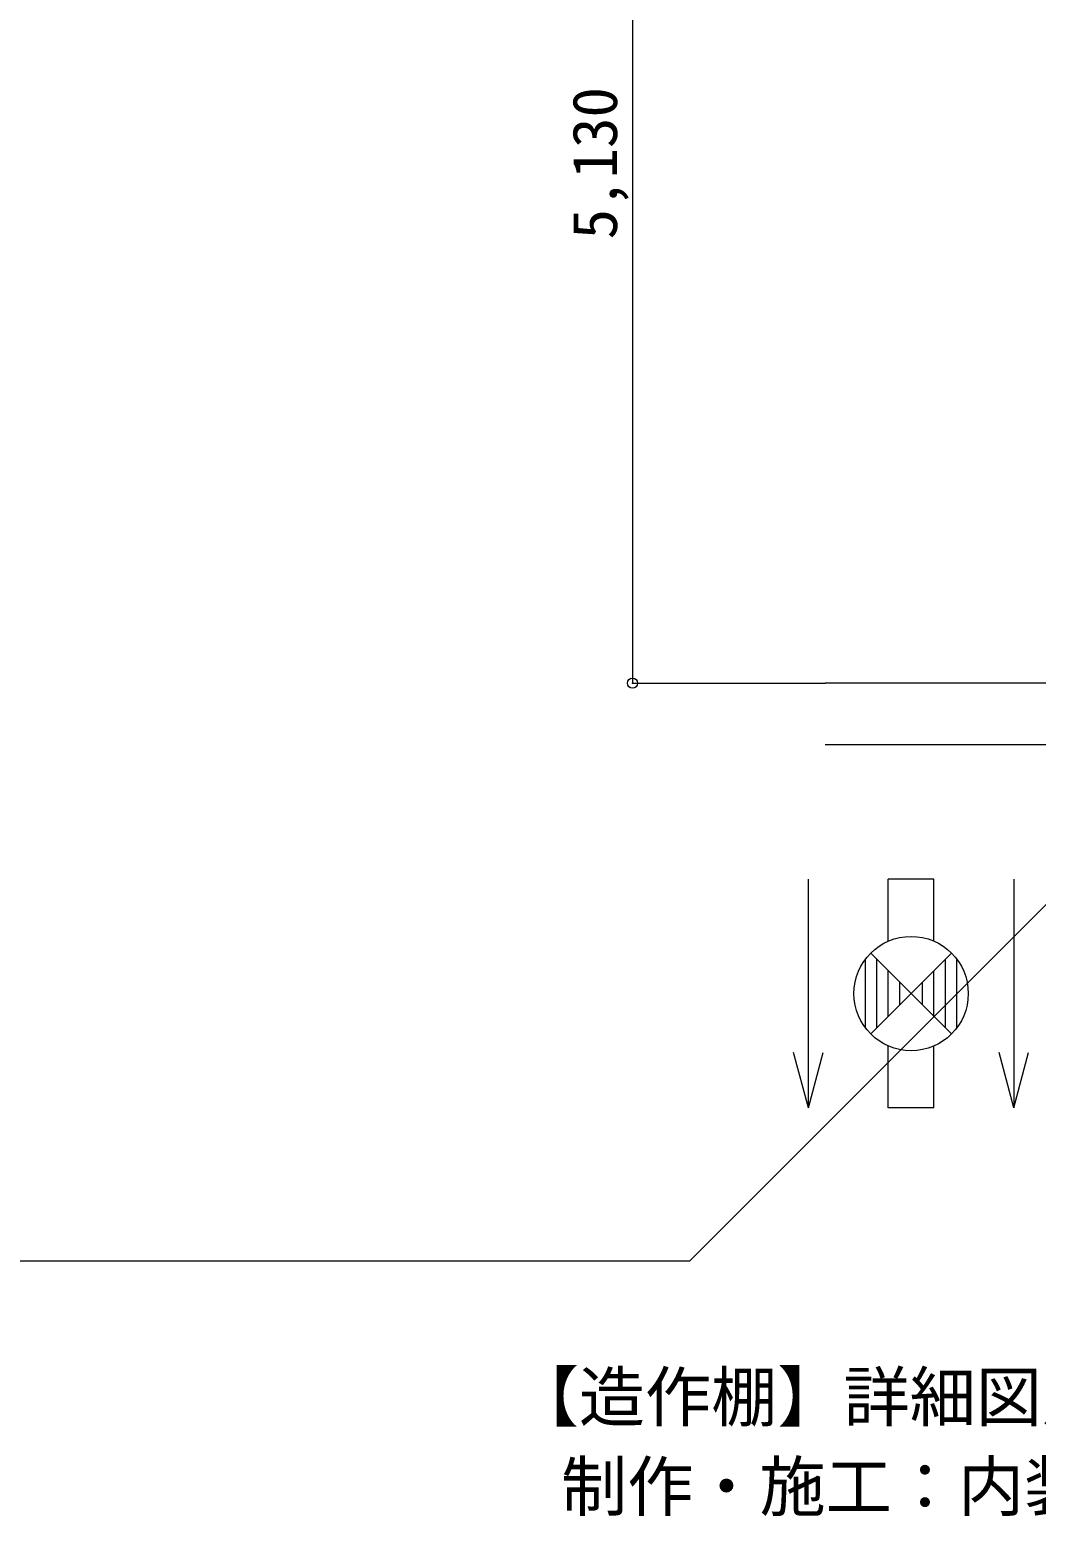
# Model space of a CAD drawing. Units: millimetres at full size, sheet at 1:100. Extents: x 3352 to 127672, y -40372 to 101181.
# Drawn here: x 18103 to 23033, y -18673 to -11393 of the extents above; entities that cross this region are included whole.
import ezdxf
from ezdxf.enums import TextEntityAlignment as Align

# ---------------------------------------------------------------- set-up
doc = ezdxf.new("R2010")
doc.units = ezdxf.units.MM
doc.header["$LTSCALE"] = 100
doc.header["$PDMODE"] = 32
doc.header["$PDSIZE"] = 50
doc.layers.add('0-0', color=134, linetype='Continuous', lineweight=18)
doc.styles.add('ＭＳ ゴシック', font='')
doc.styles.get('ＭＳ ゴシック').set_extended_font_data('MS Gothic')

msp = doc.modelspace()

# ---------------------------------------------------------------- linework, layer by layer
at = {"layer": '0-0', "color": 4}
for p, q in [((21055.3, -9463.3), (21055.3, -14593.3)), ((21055.3, -14593.3), (22000.7, -14593.3))]:
    msp.add_line(p, q, dxfattribs=at)
at = {"layer": '0-0'}
for p, q in [((21055.3, -9463.3), (21055.3, -14593.3)), ((21055.3, -14593.3), (22000.7, -14593.3))]:
    msp.add_line(p, q, dxfattribs=at)
at = {"layer": '0-0', "color": 47}
for p, q in [((24754.8, -14593.3), (21998.1, -14593.3)), ((21998.1, -14893.3), (24754.8, -14893.3)), ((21916.5, -16673.2), (21916.5, -15553.2)), ((22307.8, -15856.6), (22307.8, -15553.3)), ((22923, -15553.2), (22923, -16673.2)), ((22617.8, -16311.2), (22221.8, -15915.3)), ((22221.9, -16311.1), (22617.8, -15915.3)), ((22195.8, -16281.3), (22195.8, -15945.3)), ((22251.8, -16281.3), (22251.8, -15945.3)), ((22307.8, -16225.3), (22307.8, -16001.3)), ((22531.8, -16225.3), (22531.8, -16001.3)), ((22587.8, -16281.3), (22587.8, -15945.3)), ((22643.8, -16281.3), (22643.8, -15945.3)), ((22363.8, -16169.3), (22363.8, -16057.3)), ((22475.8, -16169.3), (22475.8, -16057.3)), ((22307.8, -16673.3), (22307.8, -16369.9)), ((22531.8, -16673.3), (22531.8, -16369.9)), ((21916.5, -16673.2), (21844.1, -16402.7)), ((21916.5, -16673.2), (21989, -16402.7)), ((22923, -16673.2), (22850.5, -16402.7)), ((22923, -16673.2), (22995.4, -16402.7)), ((22531.8, -16673.3), (22307.8, -16673.3))]:
    msp.add_line(p, q, dxfattribs=at)
at = {"layer": '0-0', "color": 5}
for p, q in [((21335.5, -17422.5), (23568.4, -15189.6)), ((14179.7, -17422.5), (21335.5, -17422.5)), ((14179.7, -17422.5), (21335.5, -17422.5))]:
    msp.add_line(p, q, dxfattribs=at)
at = {"layer": '0-0', "color": 47}
msp.add_lwpolyline([(22531.8, -15856.6), (22531.8, -15553.3), (22307.8, -15553.3)], dxfattribs=at)
msp.add_circle((22419.8, -16113.3), 280, dxfattribs=at)
at = {"layer": '0-0', "color": 4}
msp.add_point((21055.3, -14593.3), dxfattribs=at)
at = {"layer": '0-0'}
msp.add_point((21055.3, -14593.3), dxfattribs=at)

# ---------------------------------------------------------------- texts
at = {"layer": '0-0', "style": 'ＭＳ ゴシック'}
msp.add_text('5,130', height=219.4, rotation=90, dxfattribs=at).set_placement((21045.3, -12420.1), align=Align.BOTTOM_LEFT)
at = {"layer": '0-0', "color": 5, "style": 'ＭＳ ゴシック'}
for s, p in [('【造作棚】詳細図別途', (20468, -18278.5)), ('制作・施工：内装', (20705, -18717.2))]:
    msp.add_text(s, height=237.6, dxfattribs=at).set_placement(p, align=Align.BOTTOM_LEFT)

doc.saveas('drawing.dxf')
